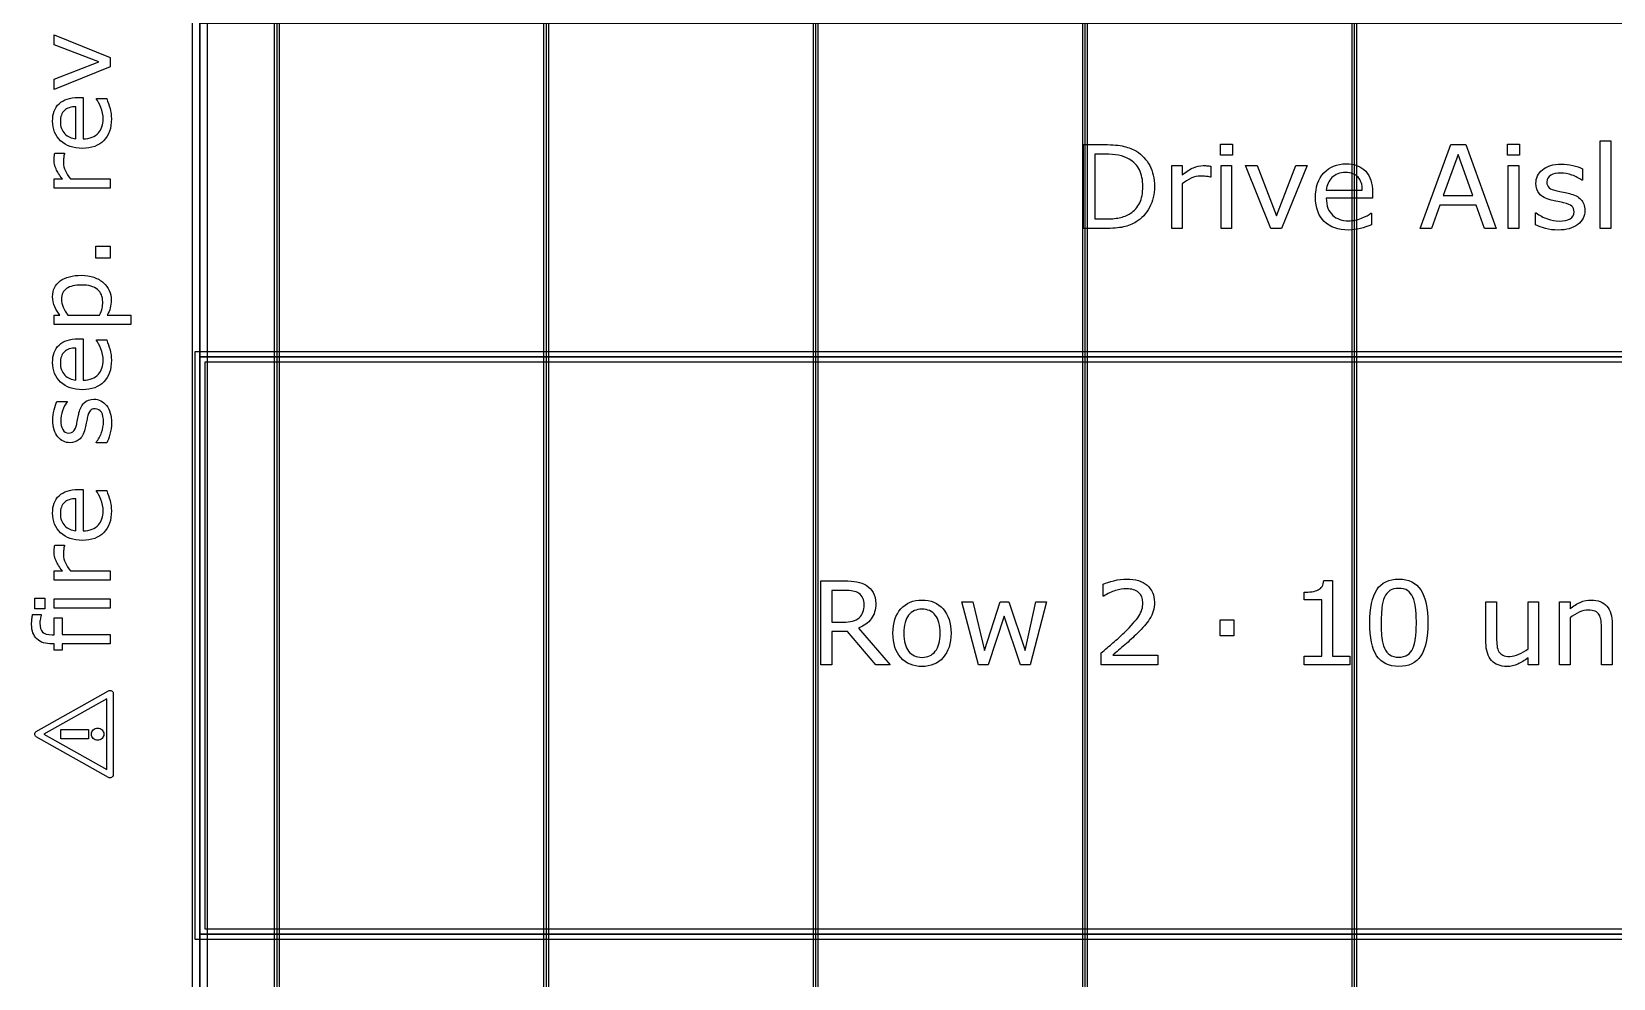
# Model space of a CAD drawing. Extents: x -13 to 750, y 12 to 2314.
# Drawn here: x 30.9 to 154.2, y 1572.4 to 1646.2 of the extents above; entities that cross this region are included whole.
import ezdxf

# ---------------------------------------------------------------- set-up
doc = ezdxf.new("R2010")
doc.units = 0
doc.layers.get('0').update_dxf_attribs({"linetype": 'CONTINUOUS'})

msp = doc.modelspace()

# ---------------------------------------------------------------- linework, layer by layer
at = {"color": 7}
for points in [[(43.400391, 1718.48961), (43.400391, 1266.2904), (268.59961, 1266.2904), (268.59961, 1718.48961)], [(44.599609, 1717.29039), (267.40039, 1717.29039), (267.40039, 1267.4896), (44.599609, 1267.4896)], [(43.400391, 1691.89), (43.400391, 1433.89), (44.599609, 1433.89), (44.599609, 1691.89)], [(49.800781, 1691.89), (49.800781, 1433.89), (50.199219, 1433.89), (50.199219, 1691.89)], [(70.800781, 1691.89), (70.800781, 1433.89), (71.199219, 1433.89), (71.199219, 1691.89)], [(91.800781, 1691.89), (91.800781, 1433.89), (92.199219, 1433.89), (92.199219, 1691.89)], [(112.80078, 1691.89), (112.80078, 1433.89), (113.19922, 1433.89), (113.19922, 1691.89)], [(133.80078, 1691.89), (133.80078, 1433.89), (134.19922, 1433.89), (134.19922, 1691.89)], [(44, 1646.89), (268, 1646.89), (268, 1620.89), (44, 1620.89)], [(32.63672, 1645.987656), (37, 1644.222031), (37, 1643.48375), (32.63672, 1641.729844), (32.63672, 1642.526719), (36.10937, 1643.878281), (32.63672, 1645.218125)], [(153.9939, 1630.89), (153.16772, 1630.89), (153.16772, 1637.72789), (153.9939, 1637.72789)], [(124.49341, 1636.62049), (123.56177, 1636.62049), (123.56177, 1637.47742), (124.49341, 1637.47742)], [(145.073, 1630.89), (144.14575, 1630.89), (143.50415, 1632.71373), (140.67407, 1632.71373), (140.03247, 1630.89), (139.14917, 1630.89), (141.53101, 1637.43346), (142.69116, 1637.43346)], [(143.23608, 1633.4608), (142.08911, 1636.6732), (140.93774, 1633.4608)], [(146.88794, 1636.62047), (145.9563, 1636.62047), (145.9563, 1637.4774), (146.88794, 1637.4774)], [(124.44067, 1630.89), (123.6145, 1630.89), (123.6145, 1635.79869), (124.44067, 1635.79869)], [(130.32056, 1635.79869), (128.33423, 1630.89), (127.50366, 1630.89), (125.53052, 1635.79869), (126.427, 1635.79869), (127.94751, 1631.89195), (129.45483, 1635.79869)], [(146.83521, 1630.89), (146.00903, 1630.89), (146.00903, 1635.79869), (146.83521, 1635.79869)], [(117.51489, 1634.16836)], [(118.42456, 1634.15514)], [(151.97681, 1632.30504)], [(37, 1629.511094), (37, 1628.5775), (35.88672, 1628.5775), (35.88672, 1629.511094)], [(34.76564, 1627.245469)], [(34.78514, 1626.487656)], [(43.599609, 1621.29039), (43.599609, 1575.48961), (268.40039, 1575.48961), (268.40039, 1621.29039)], [(44, 1620.89), (268, 1620.89), (268, 1575.89), (44, 1575.89)], [(44.400391, 1620.48961), (267.59961, 1620.48961), (267.59961, 1576.29039), (44.400391, 1576.29039)], [(35.74217, 1617.589219)], [(31.90625, 1602.073594), (31.90625, 1601.245469), (31.14453, 1601.245469), (31.14453, 1602.073594)], [(37, 1602.026719), (37, 1601.292344), (32.63672, 1601.292344), (32.63672, 1602.026719)], [(95.786133, 1601.5921)], [(110.01563, 1601.79869), (108.73682, 1596.89), (107.97217, 1596.89), (106.71094, 1600.67369), (105.4585, 1596.89), (104.69824, 1596.89), (103.40625, 1601.79869), (104.26758, 1601.79869), (105.16846, 1597.99742), (106.39453, 1601.79869), (107.07568, 1601.79869), (108.33252, 1597.99742), (109.18506, 1601.79869)], [(124.60547, 1599.13561), (123.55518, 1599.13561), (123.55518, 1600.37926), (124.60547, 1600.37926)], [(139.73145, 1600.16393)], [(101.70996, 1599.34215)], [(102.5625, 1599.34215)], [(138.57567, 1598.16881)], [(37.24219, 1594.659531)], [(36.74219, 1588.714219), (36.74219, 1594.245469), (31.84375, 1591.479844)], [(35.32031, 1591.843125), (35.32031, 1591.116562), (33.15234, 1591.116562), (33.15234, 1591.843125)], [(36.03125, 1591.9525)], [(44, 1575.89), (268, 1575.89), (268, 1549.89), (44, 1549.89)]]:
    msp.add_lwpolyline(points, close=True, dxfattribs=at)
for points in [[(44, 1691.89), (44, 1433.89)], [(50, 1691.89), (50, 1433.89)], [(71, 1691.89), (71, 1433.89)], [(92, 1691.89), (92, 1433.89)], [(113, 1691.89), (113, 1433.89)], [(134, 1691.89), (134, 1433.89)], [(34.33203, 1637.886094), (34.33203, 1640.386094)], [(34.49609, 1641.100937), (34.89453, 1641.100937)], [(34.89453, 1641.100937), (34.89453, 1637.886094)], [(35.93354, 1640.975937), (35.93354, 1641.015), (36.73432, 1641.015)], [(32.68352, 1636.757189), (33.4375, 1636.757187)], [(33.4375, 1636.757187), (33.4375, 1636.718127)], [(114.54858, 1630.89), (112.89624, 1630.89), (112.89624, 1637.43346), (114.53101, 1637.43346)], [(114.58374, 1636.68642), (113.76636, 1636.68642), (113.76636, 1631.6371), (114.58374, 1631.6371)], [(120.5911, 1634.37488), (120.5911, 1630.89), (119.76493, 1630.89), (119.76493, 1635.79869), (120.5911, 1635.79869), (120.5911, 1635.07359)], [(122.82792, 1635.74599), (122.82788, 1634.89783)], [(151.7834, 1635.54822), (151.7834, 1634.66492), (151.7395, 1634.66492)], [(33.90236, 1634.768908), (37, 1634.768908), (37, 1634.034533), (32.63672, 1634.034533), (32.63672, 1634.768908), (33.28125, 1634.768908)], [(122.82788, 1634.89783), (122.78398, 1634.89783)], [(131.8147, 1633.89146), (134.6272, 1633.89146)], [(135.4314, 1633.25865), (131.8147, 1633.25865)], [(135.43135, 1633.70689), (135.4314, 1633.25865)], [(135.29077, 1632.08971), (135.33467, 1632.08971), (135.33467, 1631.18883)], [(148.14038, 1631.18443), (148.14038, 1632.11168), (148.18428, 1632.11168)], [(36.78127, 1624.14), (38.60939, 1624.14), (38.60939, 1623.405625), (32.63674, 1623.405625), (32.63674, 1624.14), (33.09377, 1624.14)], [(33.7109, 1624.14), (36.18355, 1624.14)], [(34.49604, 1622.292342), (34.89453, 1622.292344)], [(34.89453, 1622.292344), (34.89453, 1619.0775)], [(35.93354, 1622.167344), (35.93354, 1622.206404), (36.73432, 1622.206404)], [(34.33203, 1619.0775), (34.33203, 1621.5775)], [(32.85944, 1617.417341), (33.6446, 1617.417341), (33.6446, 1617.378281)], [(36.73828, 1614.179062), (35.91406, 1614.179062), (35.91406, 1614.218122)], [(34.49604, 1610.546248), (34.89453, 1610.54625)], [(34.89453, 1610.54625), (34.89453, 1607.331406)], [(34.33203, 1607.331406), (34.33203, 1609.831406)], [(35.93354, 1610.42125), (35.93354, 1610.46031), (36.73432, 1610.46031)], [(32.68352, 1606.202503), (33.4375, 1606.2025)], [(33.4375, 1606.2025), (33.4375, 1606.16344)], [(33.90236, 1604.214222), (37, 1604.214222), (37, 1603.479847), (32.63672, 1603.479847), (32.63672, 1604.214222), (33.28125, 1604.214222)], [(97.820801, 1596.89), (96.691406, 1596.89), (94.50293, 1599.49156), (93.276855, 1599.49156), (93.276855, 1596.89), (92.406738, 1596.89), (92.406738, 1603.43346), (94.239258, 1603.43346)], [(114.47168, 1602.23814), (114.42768, 1602.23814), (114.42768, 1603.161)], [(131.62793, 1603.45539), (132.30908, 1603.45539), (132.30908, 1597.55793), (133.64502, 1597.55793), (133.64502, 1596.89)], [(94.300781, 1602.68635), (93.276855, 1602.68635), (93.276855, 1600.21662), (94.155762, 1600.21662)], [(133.64502, 1596.89), (130.10303, 1596.89), (130.10303, 1597.55797), (131.46533, 1597.55797), (131.46533, 1601.94371), (130.10303, 1601.94371), (130.10303, 1602.54137)], [(30.96091, 1600.819688), (31.63281, 1600.819688)], [(31.63281, 1600.819688), (31.63281, 1600.780628)], [(144.2666, 1598.61266), (144.2666, 1601.79869), (145.09277, 1601.79869), (145.09277, 1599.00377)], [(147.54496, 1598.13364), (147.54496, 1601.79868), (148.37113, 1601.79868), (148.37109, 1596.89)], [(150.82329, 1600.55506), (150.82329, 1596.89), (149.99712, 1596.89), (149.99712, 1601.79869), (150.82329, 1601.79869), (150.82329, 1601.25377)], [(32.48825, 1599.222034), (32.63669, 1599.222034), (32.63669, 1600.546253), (33.25388, 1600.546253), (33.25388, 1599.245469), (37, 1599.245469), (37, 1598.511094), (33.25391, 1598.511094), (33.25391, 1598.015), (32.63672, 1598.015), (32.63672, 1598.511094), (32.49219, 1598.511094)], [(95.359863, 1599.75084), (97.820801, 1596.89)], [(154.10156, 1596.89), (153.27539, 1596.89), (153.27539, 1599.68492)], [(154.10161, 1600.07604), (154.10156, 1596.89)], [(118.69482, 1596.89), (114.26514, 1596.89), (114.26514, 1597.80846)], [(115.17473, 1597.64146), (118.69475, 1597.64146), (118.69482, 1596.89)], [(148.37109, 1596.89), (147.54492, 1596.89), (147.54492, 1597.43492)], [(31.2383, 1591.682968), (36.87111, 1594.862655)], [(37.24219, 1594.659531), (37.24219, 1588.307969)], [(36.87111, 1588.104844), (31.2383, 1591.276719)]]:
    msp.add_lwpolyline(points, dxfattribs=at)
for points in [[(32.51562, 1639.261094), (32.51562, 1639.849635), (32.687497, 1640.30276), (33.03125, 1640.620469)], [(33.03125, 1640.620469), (33.374997, 1640.940781), (33.863277, 1641.100937), (34.49609, 1641.100937)], [(34.33203, 1640.386094), (33.946617, 1640.383494), (33.64844, 1640.285838), (33.4375, 1640.093125)], [(36.28511, 1640.331406), (36.165317, 1640.633489), (36.048127, 1640.848333), (35.93354, 1640.975937)], [(36.46089, 1639.436875), (36.46089, 1639.73375), (36.402297, 1640.031927), (36.28511, 1640.331406)], [(36.73432, 1641.015), (36.838487, 1640.767604), (36.925727, 1640.515), (36.99604, 1640.257187)], [(36.99604, 1640.257187), (37.066353, 1639.999375), (37.10151, 1639.728542), (37.10151, 1639.444687)], [(33.14453, 1637.722031), (32.725257, 1638.112656), (32.51562, 1638.625677), (32.51562, 1639.261094)], [(33.4375, 1640.093125), (33.22656, 1639.903021), (33.12109, 1639.612656), (33.12109, 1639.222031)], [(33.12109, 1639.222031), (33.12109, 1638.828802), (33.236977, 1638.515), (33.46875, 1638.280625)], [(36.36719, 1638.819687), (36.429657, 1639.007187), (36.46089, 1639.212916), (36.46089, 1639.436875)], [(37.10151, 1639.444687), (37.10151, 1638.720729), (36.906197, 1638.155625), (36.51557, 1637.749375)], [(34.84375, 1637.14), (34.13021, 1637.14), (33.563803, 1637.33401), (33.14453, 1637.722031)], [(33.46875, 1638.280625), (33.700523, 1638.048854), (33.988283, 1637.917344), (34.33203, 1637.886094)], [(36.51557, 1637.749375), (36.122377, 1637.343125), (35.565103, 1637.14), (34.84375, 1637.14)], [(34.89453, 1637.886094), (35.162757, 1637.886094), (35.397133, 1637.926458), (35.59766, 1638.007187)], [(35.59766, 1638.007187), (35.795573, 1638.087916), (35.958333, 1638.198594), (36.08594, 1638.339219)], [(36.08594, 1638.339219), (36.21094, 1638.474636), (36.30469, 1638.634792), (36.36719, 1638.819687)], [(32.63672, 1636.222033), (32.63672, 1636.349637), (32.64062, 1636.442085), (32.64842, 1636.499377)], [(32.64842, 1636.499377), (32.653753, 1636.55667), (32.665453, 1636.642608), (32.68352, 1636.757189)], [(33.4375, 1636.718127), (33.411433, 1636.608752), (33.3932, 1636.501981), (33.3828, 1636.397814)], [(114.53101, 1637.43346), (115.169677, 1637.43346), (115.67651, 1637.386583), (116.05151, 1637.29283)], [(115.62524, 1636.59852), (115.335207, 1636.65712), (114.98804, 1636.68642), (114.58374, 1636.68642)], [(116.44702, 1636.29529), (116.189207, 1636.441777), (115.91528, 1636.542853), (115.62524, 1636.59852)], [(116.05151, 1637.29283), (116.429443, 1637.20201), (116.74878, 1637.076033), (117.00952, 1636.9149)], [(117.00952, 1636.9149), (117.454833, 1636.63658), (117.802003, 1636.265977), (118.05103, 1635.80309)], [(32.78516, 1635.538439), (32.6862, 1635.762398), (32.63672, 1635.990262), (32.63672, 1636.222033)], [(33.28125, 1634.768908), (33.046877, 1635.060575), (32.881513, 1635.317085), (32.78516, 1635.538439)], [(33.3828, 1636.397814), (33.3698, 1636.296252), (33.3633, 1636.175158), (33.3633, 1636.034533)], [(33.3633, 1636.034533), (33.3633, 1635.80797), (33.41408, 1635.58922), (33.51564, 1635.378283)], [(33.51564, 1635.378283), (33.6146, 1635.167346), (33.743507, 1634.964221), (33.90236, 1634.768908)], [(117.24683, 1635.46473), (117.068117, 1635.81629), (116.801513, 1636.093143), (116.44702, 1636.29529)], [(117.51489, 1634.16834), (117.51489, 1634.681033), (117.425537, 1635.113163), (117.24683, 1635.46473)], [(118.05103, 1635.80309), (118.30005, 1635.340197), (118.42456, 1634.79088), (118.42456, 1634.15514)], [(120.5911, 1635.07359), (120.919227, 1635.337263), (121.207803, 1635.5233), (121.45683, 1635.6317)], [(121.45683, 1635.6317), (121.708783, 1635.743027), (121.96513, 1635.79869), (122.22587, 1635.79869)], [(122.22587, 1635.79869), (122.369423, 1635.79869), (122.473427, 1635.79429), (122.53788, 1635.78549)], [(122.53788, 1635.78549), (122.602347, 1635.77949), (122.699027, 1635.766323), (122.82792, 1635.74599)], [(130.97529, 1633.31578), (130.97529, 1634.118513), (131.193553, 1634.75572), (131.63008, 1635.2274)], [(131.63008, 1635.2274), (132.069533, 1635.69908), (132.64668, 1635.93492), (133.36152, 1635.93492)], [(133.31763, 1635.25377), (132.875243, 1635.25377), (132.522213, 1635.1234), (132.25854, 1634.86266)], [(134.29761, 1634.89781), (134.083743, 1635.135117), (133.757083, 1635.25377), (133.31763, 1635.25377)], [(133.36152, 1635.93492), (134.023633, 1635.93492), (134.5334, 1635.74156), (134.89082, 1635.35484)], [(134.89082, 1635.35484), (135.251173, 1634.968127), (135.43135, 1634.41881), (135.43135, 1633.70689)], [(148.28535, 1634.99012), (148.37031, 1635.168827), (148.49775, 1635.328493), (148.66767, 1635.46912)], [(148.66767, 1635.46912), (148.831737, 1635.606813), (149.039747, 1635.715213), (149.2917, 1635.79432)], [(149.2917, 1635.79432), (149.54658, 1635.876347), (149.83076, 1635.91736), (150.14424, 1635.91736)], [(150.08276, 1635.21863), (149.781007, 1635.21863), (149.526127, 1635.160037), (149.31812, 1635.04285)], [(150.97046, 1635.05604), (150.6687, 1635.164433), (150.3728, 1635.21863), (150.08276, 1635.21863)], [(150.14424, 1635.91736), (150.437207, 1635.91736), (150.733103, 1635.88074), (151.03193, 1635.8075)], [(151.03193, 1635.8075), (151.33369, 1635.737187), (151.58418, 1635.65076), (151.7834, 1635.54822)], [(117.2688, 1632.89395), (117.43286, 1633.23379), (117.51489, 1633.658593), (117.51489, 1634.16836)], [(118.42456, 1634.15514), (118.42456, 1633.560413), (118.29419, 1633.02135), (118.03345, 1632.53795)], [(121.27665, 1634.80994), (121.039343, 1634.698613), (120.810827, 1634.553593), (120.5911, 1634.37488)], [(122.01493, 1634.98133), (121.76005, 1634.98133), (121.513957, 1634.9242), (121.27665, 1634.80994)], [(122.42362, 1634.95933), (122.309367, 1634.973997), (122.173137, 1634.98133), (122.01493, 1634.98133)], [(122.78398, 1634.89783), (122.660933, 1634.927097), (122.540813, 1634.947597), (122.42362, 1634.95933)], [(132.25854, 1634.86266), (131.9978, 1634.601913), (131.849853, 1634.27818), (131.8147, 1633.89146)], [(134.6272, 1633.89146), (134.624533, 1634.32506), (134.51467, 1634.66051), (134.29761, 1634.89781)], [(148.1623, 1634.41883), (148.1623, 1634.620977), (148.203317, 1634.811407), (148.28535, 1634.99012)], [(148.43037, 1633.60145), (148.251657, 1633.824103), (148.1623, 1634.096563), (148.1623, 1634.41883)], [(149.31812, 1635.04285), (149.110107, 1634.928597), (149.0061, 1634.75721), (149.0061, 1634.52869)], [(149.0061, 1634.52869), (149.0061, 1634.326543), (149.06909, 1634.1742), (149.19507, 1634.07166)], [(149.19507, 1634.07166), (149.318117, 1633.96912), (149.517333, 1633.885623), (149.79272, 1633.82117)], [(151.7395, 1634.66492), (151.528567, 1634.820193), (151.27222, 1634.950567), (150.97046, 1635.05604)], [(116.53931, 1632.07217), (116.864503, 1632.280177), (117.107667, 1632.554103), (117.2688, 1632.89395)], [(131.66084, 1631.43492), (131.203807, 1631.877307), (130.97529, 1632.50426), (130.97529, 1633.31578)], [(131.8147, 1633.25865), (131.8147, 1632.956897), (131.86011, 1632.693227), (131.95093, 1632.46764)], [(149.34883, 1633.10047), (148.918163, 1633.21473), (148.61201, 1633.381723), (148.43037, 1633.60145)], [(149.86299, 1632.98621), (149.67549, 1633.021343), (149.504103, 1633.05943), (149.34883, 1633.10047)], [(149.79272, 1633.82117), (149.945067, 1633.786037), (150.11499, 1633.75088), (150.30249, 1633.7157)], [(150.32441, 1632.89391), (150.207223, 1632.920243), (150.053417, 1632.95101), (149.86299, 1632.98621)], [(150.30249, 1633.7157), (150.492917, 1633.680567), (150.65112, 1633.648333), (150.7771, 1633.619)], [(150.96601, 1632.63902), (150.854683, 1632.738633), (150.640817, 1632.823597), (150.32441, 1632.89391)], [(150.7771, 1633.619), (151.160887, 1633.531113), (151.456783, 1633.380237), (151.66479, 1633.16637)], [(151.66479, 1633.16637), (151.872803, 1632.94957), (151.97681, 1632.66246), (151.97681, 1632.30504)], [(114.58374, 1631.6371), (115.002687, 1631.6371), (115.367433, 1631.667867), (115.67798, 1631.7294)], [(115.67798, 1631.7294), (115.991453, 1631.790933), (116.278563, 1631.90519), (116.53931, 1632.07217)], [(118.03345, 1632.53795), (117.775637, 1632.05455), (117.431397, 1631.67955), (117.00073, 1631.41295)], [(131.95093, 1632.46764), (132.04175, 1632.24498), (132.16626, 1632.061873), (132.32446, 1631.91832)], [(132.32446, 1631.91832), (132.476807, 1631.777693), (132.656983, 1631.672223), (132.86499, 1631.60191)], [(132.86499, 1631.60191), (133.07593, 1631.531603), (133.307377, 1631.49645), (133.55933, 1631.49645)], [(133.55933, 1631.49645), (133.89331, 1631.49645), (134.228757, 1631.562367), (134.56567, 1631.6942)], [(134.56567, 1631.6942), (134.905517, 1631.828967), (135.147217, 1631.960803), (135.29077, 1632.08971)], [(148.18428, 1632.11168), (148.44502, 1631.915393), (148.735057, 1631.758653), (149.05439, 1631.64146)], [(149.05439, 1631.64146), (149.37373, 1631.527207), (149.679883, 1631.47008), (149.97285, 1631.47008)], [(149.97285, 1631.47008), (150.33613, 1631.47008), (150.62031, 1631.528673), (150.82539, 1631.64586)], [(150.82539, 1631.64586), (151.03047, 1631.763047), (151.13301, 1631.947617), (151.13301, 1632.19957)], [(151.13301, 1632.19957), (151.13301, 1632.39293), (151.077343, 1632.539413), (150.96601, 1632.63902)], [(151.97681, 1632.30504), (151.97681, 1631.8568), (151.790773, 1631.489123), (151.4187, 1631.20201)], [(115.99878, 1631.01305), (115.632567, 1630.931017), (115.149167, 1630.89), (114.54858, 1630.89)], [(117.00073, 1631.41295), (116.701903, 1631.228377), (116.36792, 1631.095077), (115.99878, 1631.01305)], [(133.56807, 1630.77574), (132.753617, 1630.77574), (132.117873, 1630.995467), (131.66084, 1631.43492)], [(134.48213, 1630.89439), (134.19209, 1630.81529), (133.887403, 1630.77574), (133.56807, 1630.77574)], [(135.33467, 1631.18883), (135.05635, 1631.071643), (134.77217, 1630.973497), (134.48213, 1630.89439)], [(148.90063, 1630.89879), (148.598877, 1630.986683), (148.34546, 1631.081897), (148.14038, 1631.18443)], [(149.90259, 1630.77135), (149.53931, 1630.77135), (149.205323, 1630.81383), (148.90063, 1630.89879)], [(151.4187, 1631.20201), (151.04956, 1630.914903), (150.54419, 1630.77135), (149.90259, 1630.77135)], [(32.51564, 1625.5775), (32.51564, 1626.103541), (32.71486, 1626.512395), (33.1133, 1626.804062)], [(33.1133, 1626.804062), (33.509133, 1627.098333), (34.059913, 1627.245469), (34.76564, 1627.245469)], [(34.76562, 1627.245469), (35.119787, 1627.245469), (35.444007, 1627.194688), (35.73828, 1627.093125)], [(35.73828, 1627.093125), (36.029947, 1626.991562), (36.277343, 1626.848333), (36.48047, 1626.663437)], [(36.48047, 1626.663437), (36.673177, 1626.491562), (36.822917, 1626.288437), (36.92969, 1626.054062)], [(32.68361, 1624.79625), (32.57163, 1625.041041), (32.51564, 1625.301458), (32.51564, 1625.5775)], [(33.60543, 1626.218125), (33.34501, 1626.038438), (33.2148, 1625.762396), (33.2148, 1625.39)], [(33.2148, 1625.39), (33.2148, 1625.179063), (33.260373, 1624.966823), (33.35152, 1624.753281)], [(34.78512, 1626.487656), (34.259073, 1626.487656), (33.865843, 1626.397812), (33.60543, 1626.218125)], [(36.0117, 1626.143906), (35.73566, 1626.373073), (35.326807, 1626.487656), (34.78514, 1626.487656)], [(36.42576, 1625.186875), (36.42576, 1625.595729), (36.28774, 1625.914739), (36.0117, 1626.143906)], [(36.92969, 1626.054062), (37.033857, 1625.822291), (37.08594, 1625.576198), (37.08594, 1625.315781)], [(37.08594, 1625.315781), (37.08594, 1625.089218), (37.061207, 1624.883489), (37.01174, 1624.698594)], [(33.09377, 1624.14), (32.92971, 1624.335313), (32.79299, 1624.554063), (32.68361, 1624.79625)], [(33.35152, 1624.753281), (33.442667, 1624.53974), (33.56246, 1624.335313), (33.7109, 1624.14)], [(36.18355, 1624.14), (36.277303, 1624.348333), (36.341107, 1624.526719), (36.37496, 1624.675156)], [(36.37496, 1624.675156), (36.408827, 1624.826198), (36.42576, 1624.996771), (36.42576, 1625.186875)], [(37.01174, 1624.698594), (36.962273, 1624.516302), (36.88545, 1624.330104), (36.78127, 1624.14)], [(32.51557, 1620.452498), (32.51557, 1621.041039), (32.687447, 1621.494164), (33.0312, 1621.811873)], [(33.0312, 1621.811873), (33.374947, 1622.132186), (33.863227, 1622.292342), (34.49604, 1622.292342)], [(36.28511, 1621.522812), (36.165317, 1621.824895), (36.048127, 1622.039739), (35.93354, 1622.167344)], [(36.73432, 1622.206404), (36.838487, 1621.959008), (36.925727, 1621.706404), (36.99604, 1621.448592)], [(33.14448, 1618.913435), (32.725207, 1619.30406), (32.51557, 1619.817081), (32.51557, 1620.452498)], [(33.4375, 1621.284531), (33.22656, 1621.094427), (33.12109, 1620.804062), (33.12109, 1620.413437)], [(33.12109, 1620.413437), (33.12109, 1620.020208), (33.236977, 1619.706406), (33.46875, 1619.472031)], [(34.33203, 1621.5775), (33.946617, 1621.5749), (33.64844, 1621.477244), (33.4375, 1621.284531)], [(36.46089, 1620.628281), (36.46089, 1620.925156), (36.402297, 1621.223333), (36.28511, 1621.522812)], [(36.36719, 1620.011094), (36.429657, 1620.198594), (36.46089, 1620.404323), (36.46089, 1620.628281)], [(37.10151, 1620.636092), (37.10151, 1619.912133), (36.906197, 1619.347029), (36.51557, 1618.940779)], [(36.99604, 1621.448592), (37.066353, 1621.190779), (37.10151, 1620.919946), (37.10151, 1620.636092)], [(33.46875, 1619.472031), (33.700523, 1619.24026), (33.988283, 1619.10875), (34.33203, 1619.0775)], [(34.89453, 1619.0775), (35.162757, 1619.0775), (35.397133, 1619.117865), (35.59766, 1619.198594)], [(35.59766, 1619.198594), (35.795573, 1619.279323), (35.958333, 1619.39), (36.08594, 1619.530625)], [(36.08594, 1619.530625), (36.21094, 1619.666042), (36.30469, 1619.826198), (36.36719, 1620.011094)], [(34.8437, 1618.331404), (34.13016, 1618.331404), (33.563753, 1618.525414), (33.14448, 1618.913435)], [(36.51557, 1618.940779), (36.122343, 1618.534529), (35.565053, 1618.331404), (34.8437, 1618.331404)], [(32.53128, 1615.960309), (32.53128, 1616.220726), (32.563847, 1616.483747), (32.62898, 1616.749372)], [(32.62898, 1616.749372), (32.691447, 1617.017601), (32.768267, 1617.240258), (32.85944, 1617.417341)], [(33.29694, 1616.694687), (33.200587, 1616.426458), (33.15241, 1616.163438), (33.15241, 1615.905625)], [(33.6446, 1617.378281), (33.50658, 1617.190781), (33.390693, 1616.962916), (33.29694, 1616.694687)], [(34.5742, 1616.522812), (34.652327, 1616.863958), (34.78644, 1617.126979), (34.97654, 1617.311875)], [(34.97654, 1617.311875), (35.169247, 1617.496771), (35.424457, 1617.589219), (35.74217, 1617.589219)], [(35.44531, 1616.690778), (35.35677, 1616.59182), (35.28125, 1616.401716), (35.21875, 1616.120466)], [(35.83594, 1616.839216), (35.66406, 1616.839216), (35.53385, 1616.789737), (35.44531, 1616.690778)], [(35.74219, 1617.589219), (36.140623, 1617.589219), (36.467447, 1617.423854), (36.72266, 1617.093125)], [(36.32812, 1616.565778), (36.223953, 1616.74807), (36.059893, 1616.839216), (35.83594, 1616.839216)], [(36.72266, 1617.093125), (36.977867, 1616.765), (37.10547, 1616.315781), (37.10547, 1615.745469)], [(32.64065, 1615.202497), (32.567737, 1615.42906), (32.53128, 1615.681664), (32.53128, 1615.960309)], [(33.15241, 1615.905625), (33.15241, 1615.637396), (33.204493, 1615.410833), (33.30866, 1615.225937)], [(34.17194, 1615.116562), (34.263087, 1615.225937), (34.337307, 1615.403021), (34.3946, 1615.647812)], [(34.3946, 1615.647812), (34.425867, 1615.783229), (34.4571, 1615.93427), (34.4883, 1616.100937)], [(34.4883, 1616.100937), (34.519567, 1616.270208), (34.5482, 1616.410833), (34.5742, 1616.522812)], [(35.13675, 1615.710309), (35.105483, 1615.543642), (35.07163, 1615.391299), (35.03519, 1615.253278)], [(35.21875, 1616.120466), (35.195283, 1616.016299), (35.16795, 1615.87958), (35.13675, 1615.710309)], [(36.48437, 1615.807966), (36.48437, 1616.130883), (36.432287, 1616.383487), (36.32812, 1616.565778)], [(36.33203, 1614.991559), (36.43359, 1615.275414), (36.48437, 1615.547549), (36.48437, 1615.807966)], [(37.10547, 1615.745469), (37.10547, 1615.422552), (37.06771, 1615.125677), (36.99219, 1614.854844)], [(32.92972, 1614.647809), (32.80732, 1614.793642), (32.710963, 1614.978538), (32.64065, 1615.202497)], [(33.3555, 1614.307966), (33.196647, 1614.383487), (33.05472, 1614.496768), (32.92972, 1614.647809)], [(33.30866, 1615.225937), (33.410227, 1615.041042), (33.56257, 1614.948594), (33.76569, 1614.948594)], [(33.86331, 1614.198591), (33.683623, 1614.198591), (33.514353, 1614.235049), (33.3555, 1614.307966)], [(33.76569, 1614.948594), (33.945383, 1614.948594), (34.0808, 1615.004583), (34.17194, 1615.116562)], [(34.58987, 1614.436872), (34.391957, 1614.278018), (34.14977, 1614.198591), (33.86331, 1614.198591)], [(35.03519, 1615.253278), (34.933623, 1614.870465), (34.785183, 1614.59833), (34.58987, 1614.436872)], [(35.91406, 1614.218122), (36.08854, 1614.449893), (36.227863, 1614.707705), (36.33203, 1614.991559)], [(36.99219, 1614.854844), (36.914063, 1614.586615), (36.829427, 1614.361354), (36.73828, 1614.179062)], [(33.0312, 1610.065779), (33.374947, 1610.386092), (33.863227, 1610.546248), (34.49604, 1610.546248)], [(32.51557, 1608.706404), (32.51557, 1609.294946), (32.687447, 1609.748071), (33.0312, 1610.065779)], [(33.4375, 1609.538437), (33.22656, 1609.348333), (33.12109, 1609.057969), (33.12109, 1608.667344)], [(34.33203, 1609.831406), (33.946617, 1609.828806), (33.64844, 1609.73115), (33.4375, 1609.538437)], [(36.28511, 1609.776719), (36.165317, 1610.078802), (36.048127, 1610.293646), (35.93354, 1610.42125)], [(36.46089, 1608.882187), (36.46089, 1609.179062), (36.402297, 1609.47724), (36.28511, 1609.776719)], [(36.73432, 1610.46031), (36.838487, 1610.212915), (36.925727, 1609.960311), (36.99604, 1609.702498)], [(36.99604, 1609.702498), (37.066353, 1609.444685), (37.10151, 1609.173852), (37.10151, 1608.889998)], [(33.14448, 1607.167342), (32.725207, 1607.557967), (32.51557, 1608.070987), (32.51557, 1608.706404)], [(33.12109, 1608.667344), (33.12109, 1608.274115), (33.236977, 1607.960312), (33.46875, 1607.725937)], [(36.08594, 1607.784531), (36.21094, 1607.919948), (36.30469, 1608.080104), (36.36719, 1608.265)], [(36.36719, 1608.265), (36.429657, 1608.4525), (36.46089, 1608.658229), (36.46089, 1608.882187)], [(37.10151, 1608.889998), (37.10151, 1608.166039), (36.906197, 1607.600935), (36.51557, 1607.194685)], [(34.8437, 1606.58531), (34.13016, 1606.58531), (33.563753, 1606.779321), (33.14448, 1607.167342)], [(33.46875, 1607.725937), (33.700523, 1607.494166), (33.988283, 1607.362656), (34.33203, 1607.331406)], [(36.51557, 1607.194685), (36.122343, 1606.788435), (35.565053, 1606.58531), (34.8437, 1606.58531)], [(34.89453, 1607.331406), (35.162757, 1607.331406), (35.397133, 1607.371771), (35.59766, 1607.4525)], [(35.59766, 1607.4525), (35.795573, 1607.533229), (35.958333, 1607.643906), (36.08594, 1607.784531)], [(32.63672, 1605.667347), (32.63672, 1605.794951), (32.64062, 1605.887399), (32.64842, 1605.94469)], [(32.78516, 1604.983753), (32.6862, 1605.207711), (32.63672, 1605.435576), (32.63672, 1605.667347)], [(32.64842, 1605.94469), (32.653753, 1606.001983), (32.665453, 1606.087921), (32.68352, 1606.202503)], [(33.3828, 1605.843128), (33.3698, 1605.741565), (33.3633, 1605.620472), (33.3633, 1605.479847)], [(33.4375, 1606.16344), (33.411433, 1606.054065), (33.3932, 1605.947295), (33.3828, 1605.843128)], [(33.28125, 1604.214222), (33.046877, 1604.505889), (32.881513, 1604.762399), (32.78516, 1604.983753)], [(33.3633, 1605.479847), (33.3633, 1605.253284), (33.41408, 1605.034534), (33.51564, 1604.823597)], [(33.51564, 1604.823597), (33.6146, 1604.612659), (33.743507, 1604.409534), (33.90236, 1604.214222)], [(94.239258, 1603.43346), (94.634766, 1603.43346), (94.964356, 1603.407093), (95.228027, 1603.35436)], [(95.228027, 1603.35436), (95.491699, 1603.30456), (95.729004, 1603.213737), (95.939941, 1603.08189)], [(114.42768, 1603.161), (114.635693, 1603.263533), (114.91255, 1603.357283), (115.25825, 1603.44225)], [(115.25825, 1603.44225), (115.606883, 1603.52721), (115.943797, 1603.56969), (116.26899, 1603.56969)], [(116.26899, 1603.56969), (116.93989, 1603.56969), (117.46577, 1603.40709), (117.84663, 1603.08189)], [(131.4917, 1602.99836), (131.5708, 1603.11262), (131.61621, 1603.264963), (131.62793, 1603.45539)], [(135.75439, 1602.73033), (136.120603, 1603.28697), (136.691893, 1603.56529), (137.46826, 1603.56529)], [(137.46826, 1603.56529), (138.25342, 1603.56529), (138.826173, 1603.282577), (139.18652, 1602.71715)], [(94.911621, 1602.63365), (94.73877, 1602.668783), (94.535156, 1602.68635), (94.300781, 1602.68635)], [(95.359863, 1602.45787), (95.233886, 1602.54283), (95.084472, 1602.601423), (94.911621, 1602.63365)], [(95.685059, 1602.08873), (95.620606, 1602.235217), (95.512207, 1602.358263), (95.359863, 1602.45787)], [(95.786133, 1601.59215), (95.786133, 1601.77965), (95.752442, 1601.945177), (95.685059, 1602.08873)], [(95.939941, 1603.08189), (96.177246, 1602.932477), (96.361816, 1602.743513), (96.493652, 1602.515)], [(96.493652, 1602.515), (96.628418, 1602.289413), (96.695801, 1602.002303), (96.695801, 1601.65367)], [(98.642578, 1601.23619), (99.052734, 1601.70201), (99.604981, 1601.93492), (100.29932, 1601.93492)], [(100.29932, 1601.93492), (100.987793, 1601.93492), (101.53711, 1601.70201), (101.94727, 1601.23619)], [(115.38135, 1602.66881), (115.070803, 1602.575057), (114.76758, 1602.4315), (114.47168, 1602.23814)], [(116.24707, 1602.80943), (115.98047, 1602.80943), (115.691897, 1602.762557), (115.38135, 1602.66881)], [(117.18311, 1602.51939), (116.96045, 1602.71275), (116.648437, 1602.80943), (116.24707, 1602.80943)], [(117.52148, 1601.72398), (117.52148, 1602.063827), (117.40869, 1602.328963), (117.18311, 1602.51939)], [(117.84663, 1603.08189), (118.22749, 1602.75963), (118.41792, 1602.321643), (118.41792, 1601.76793)], [(130.10303, 1602.54137), (130.287597, 1602.54137), (130.48535, 1602.556003), (130.69629, 1602.58527)], [(130.69629, 1602.58527), (130.90723, 1602.61747), (131.066897, 1602.66288), (131.17529, 1602.7215)], [(131.17529, 1602.7215), (131.310057, 1602.794747), (131.415527, 1602.887033), (131.4917, 1602.99836)], [(135.20508, 1600.15514), (135.20508, 1601.318227), (135.388183, 1602.176623), (135.75439, 1602.73033)], [(136.35645, 1602.15025), (136.256837, 1601.933457), (136.187987, 1601.650743), (136.1499, 1601.30211)], [(136.78271, 1602.66881), (136.604003, 1602.55455), (136.461917, 1602.381697), (136.35645, 1602.15025)], [(137.46826, 1602.8402), (137.192873, 1602.8402), (136.964357, 1602.78307), (136.78271, 1602.66881)], [(138.14941, 1602.66881), (137.97363, 1602.78307), (137.74658, 1602.8402), (137.46826, 1602.8402)], [(138.57129, 1602.15904), (138.46875, 1602.384627), (138.328123, 1602.55455), (138.14941, 1602.66881)], [(138.78223, 1601.32408), (138.747097, 1601.652207), (138.676783, 1601.930527), (138.57129, 1602.15904)], [(139.18652, 1602.71715), (139.549807, 1602.15465), (139.73145, 1601.303577), (139.73145, 1600.16393)], [(151.6231, 1601.75475), (151.898487, 1601.874863), (152.1812, 1601.93492), (152.47124, 1601.93492)], [(152.47124, 1601.93492), (153.001513, 1601.93492), (153.40581, 1601.775253), (153.68413, 1601.45592)], [(30.90621, 1600.456406), (30.92181, 1600.589219), (30.940043, 1600.710313), (30.96091, 1600.819688)], [(31.63281, 1600.780628), (31.60941, 1600.699899), (31.585977, 1600.59443), (31.56251, 1600.464222)], [(95.399414, 1600.55938), (95.53125, 1600.682427), (95.62793, 1600.823053), (95.689453, 1600.98126)], [(95.689453, 1600.98126), (95.753906, 1601.142393), (95.786133, 1601.346007), (95.786133, 1601.5921)], [(96.695801, 1601.65367), (96.695801, 1601.18199), (96.577149, 1600.786483), (96.339844, 1600.46715)], [(98.031738, 1599.34215), (98.031738, 1600.141957), (98.235351, 1600.773303), (98.642578, 1601.23619)], [(99.253418, 1600.75719), (99.007324, 1600.44957), (98.884277, 1599.97789), (98.884277, 1599.34215)], [(100.29932, 1601.22301), (99.851075, 1601.22301), (99.502441, 1601.067737), (99.253418, 1600.75719)], [(101.33643, 1600.75719), (101.087403, 1601.067737), (100.7417, 1601.22301), (100.29932, 1601.22301)], [(101.70996, 1599.34215), (101.70996, 1599.97789), (101.58545, 1600.44957), (101.33643, 1600.75719)], [(101.94727, 1601.23619), (102.357423, 1600.773303), (102.5625, 1600.141957), (102.5625, 1599.34215)], [(116.05371, 1599.38609), (116.61621, 1599.931017), (117.001463, 1600.363147), (117.20947, 1600.68248)], [(117.20947, 1600.68248), (117.417477, 1601.004747), (117.52148, 1601.351913), (117.52148, 1601.72398)], [(118.32122, 1601.0692), (118.259687, 1600.855333), (118.1674, 1600.65172), (118.04436, 1600.45836)], [(118.41792, 1601.76793), (118.41792, 1601.518903), (118.385687, 1601.285993), (118.32122, 1601.0692)], [(136.1499, 1601.30211), (136.114767, 1600.953477), (136.0972, 1600.571153), (136.0972, 1600.15514)], [(138.83933, 1600.16393), (138.83933, 1600.609237), (138.820297, 1600.995953), (138.78223, 1601.32408)], [(150.82329, 1601.25377), (151.081103, 1601.467637), (151.347707, 1601.63463), (151.6231, 1601.75475)], [(151.53081, 1600.98133), (151.284717, 1600.870003), (151.048877, 1600.727913), (150.82329, 1600.55506)], [(152.23833, 1601.14832), (152.012743, 1601.14832), (151.776903, 1601.092657), (151.53081, 1600.98133)], [(152.77446, 1601.05602), (152.636767, 1601.117553), (152.458057, 1601.14832), (152.23833, 1601.14832)], [(153.09087, 1600.78355), (153.01763, 1600.906603), (152.91216, 1600.997427), (152.77446, 1601.05602)], [(153.23589, 1600.31773), (153.209557, 1600.51695), (153.161217, 1600.672223), (153.09087, 1600.78355)], [(153.68413, 1601.45592), (153.96245, 1601.13658), (154.10161, 1600.67662), (154.10161, 1600.07604)], [(30.88281, 1600.015), (30.88281, 1600.179063), (30.89061, 1600.326198), (30.90621, 1600.456406)], [(31.30078, 1598.897813), (31.022133, 1599.155625), (30.88281, 1599.528021), (30.88281, 1600.015)], [(31.56251, 1600.464222), (31.536443, 1600.334013), (31.52341, 1600.21943), (31.52341, 1600.120472)], [(31.52341, 1600.120472), (31.52341, 1599.805368), (31.59372, 1599.576201), (31.73434, 1599.432972)], [(31.73434, 1599.432972), (31.872367, 1599.292347), (32.12367, 1599.222034), (32.48825, 1599.222034)], [(94.155762, 1600.21662), (94.431153, 1600.21662), (94.671387, 1600.240053), (94.876465, 1600.28692)], [(94.876465, 1600.28692), (95.081543, 1600.33672), (95.255859, 1600.42754), (95.399414, 1600.55938)], [(96.339844, 1600.46715), (96.102539, 1600.150743), (95.775879, 1599.911973), (95.359863, 1599.75084)], [(117.64007, 1599.92223), (117.487723, 1599.746443), (117.301687, 1599.551617), (117.08196, 1599.33775)], [(118.04436, 1600.45836), (117.930107, 1600.27672), (117.795343, 1600.09801), (117.64007, 1599.92223)], [(135.74561, 1597.58873), (135.385257, 1598.14537), (135.20508, 1599.00084), (135.20508, 1600.15514)], [(136.0972, 1600.15514), (136.0972, 1599.698107), (136.1133, 1599.31578), (136.1455, 1599.00816)], [(138.78223, 1599.00377), (138.820297, 1599.326037), (138.83933, 1599.712757), (138.83933, 1600.16393)], [(139.73145, 1600.16393), (139.73145, 1598.989123), (139.546877, 1598.12633), (139.17773, 1597.57555)], [(153.27539, 1599.68492), (153.27539, 1599.910507), (153.262223, 1600.121443), (153.23589, 1600.31773)], [(32.49219, 1598.511094), (31.973957, 1598.511094), (31.57682, 1598.64), (31.30078, 1598.897813)], [(98.642578, 1597.44811), (98.235351, 1597.910997), (98.031738, 1598.542343), (98.031738, 1599.34215)], [(98.884277, 1599.34215), (98.884277, 1598.726917), (99.008789, 1598.25963), (99.257812, 1597.94029)], [(101.33203, 1597.9359), (101.583983, 1598.252307), (101.70996, 1598.721057), (101.70996, 1599.34215)], [(102.5625, 1599.34215), (102.5625, 1598.542343), (102.357423, 1597.910997), (101.94727, 1597.44811)], [(114.26514, 1597.80846), (114.572753, 1598.072127), (114.88037, 1598.335797), (115.18799, 1598.59947)], [(116.11077, 1598.44127), (115.776783, 1598.154163), (115.46477, 1597.88756), (115.17473, 1597.64146)], [(115.18799, 1598.59947), (115.498537, 1598.863143), (115.78711, 1599.12535), (116.05371, 1599.38609)], [(117.08196, 1599.33775), (116.768487, 1599.030137), (116.444757, 1598.73131), (116.11077, 1598.44127)], [(136.1455, 1599.00816), (136.1777, 1598.700547), (136.246547, 1598.425157), (136.35204, 1598.18199)], [(138.57568, 1598.16881), (138.67822, 1598.406117), (138.74707, 1598.684437), (138.78223, 1599.00377)], [(144.69727, 1597.22398), (144.410157, 1597.540387), (144.2666, 1598.00328), (144.2666, 1598.61266)], [(145.09277, 1599.00377), (145.09277, 1598.754743), (145.104503, 1598.540877), (145.12797, 1598.36217)], [(145.12797, 1598.36217), (145.151437, 1598.18639), (145.20124, 1598.03551), (145.27738, 1597.90953)], [(100.29932, 1596.75377), (99.604981, 1596.75377), (99.052734, 1596.985217), (98.642578, 1597.44811)], [(99.257812, 1597.94029), (99.506836, 1597.623883), (99.854005, 1597.46568), (100.29932, 1597.46568)], [(100.29932, 1597.46568), (100.738773, 1597.46568), (101.08301, 1597.62242), (101.33203, 1597.9359)], [(101.94727, 1597.44811), (101.53711, 1596.985217), (100.987793, 1596.75377), (100.29932, 1596.75377)], [(137.46826, 1596.75377), (136.683107, 1596.75377), (136.10889, 1597.03209), (135.74561, 1597.58873)], [(136.35204, 1598.18199), (136.44872, 1597.953477), (136.58495, 1597.77916), (136.76073, 1597.65904)], [(136.76073, 1597.65904), (136.939443, 1597.538927), (137.175283, 1597.47887), (137.46825, 1597.47887)], [(137.46825, 1597.47887), (137.743643, 1597.47887), (137.97216, 1597.535997), (138.1538, 1597.65025)], [(139.17773, 1597.57555), (138.811523, 1597.027697), (138.2417, 1596.75377), (137.46826, 1596.75377)], [(138.1538, 1597.65025), (138.33544, 1597.76451), (138.476063, 1597.937363), (138.57567, 1598.16881)], [(145.90137, 1596.75377), (145.385743, 1596.75377), (144.984377, 1596.910507), (144.69727, 1597.22398)], [(145.27738, 1597.90953), (145.356487, 1597.780623), (145.459027, 1597.686873), (145.585, 1597.62828)], [(145.585, 1597.62828), (145.71098, 1597.56968), (145.894087, 1597.54038), (146.13432, 1597.54038)], [(146.13432, 1597.54038), (146.348187, 1597.54038), (146.581097, 1597.596043), (146.83305, 1597.70737)], [(147.54492, 1597.43492), (147.2666, 1597.215193), (147, 1597.046737), (146.74512, 1596.92955)], [(146.83305, 1597.70737), (147.08793, 1597.818703), (147.325233, 1597.960793), (147.54496, 1598.13364)], [(146.74512, 1596.92955), (146.490233, 1596.812363), (146.208983, 1596.75377), (145.90137, 1596.75377)], [(36.87111, 1594.862655), (36.912777, 1594.883489), (36.953143, 1594.893905), (36.99221, 1594.893905)], [(36.99221, 1594.893905), (37.033877, 1594.893905), (37.072937, 1594.883489), (37.10939, 1594.862655)], [(37.10939, 1594.862655), (37.145857, 1594.841822), (37.17709, 1594.813176), (37.20309, 1594.776718)], [(37.20309, 1594.776718), (37.229157, 1594.742864), (37.24219, 1594.703802), (37.24219, 1594.659531)], [(31.129, 1591.479843), (31.129, 1591.52151), (31.1381, 1591.560573), (31.1563, 1591.597031)], [(31.1563, 1591.362656), (31.1381, 1591.399114), (31.129, 1591.438176), (31.129, 1591.479843)], [(31.1563, 1591.597031), (31.1745, 1591.633489), (31.201833, 1591.662135), (31.2383, 1591.682968)], [(31.2383, 1591.276719), (31.201833, 1591.297552), (31.1745, 1591.326198), (31.1563, 1591.362656)], [(35.54684, 1591.479843), (35.54684, 1591.544947), (35.559873, 1591.606145), (35.58594, 1591.663437)], [(35.58594, 1591.296249), (35.559873, 1591.353541), (35.54684, 1591.414739), (35.54684, 1591.479843)], [(35.58594, 1591.663437), (35.612007, 1591.720728), (35.647163, 1591.770207), (35.69141, 1591.811874)], [(35.69141, 1591.147812), (35.647143, 1591.189479), (35.611987, 1591.238958), (35.58594, 1591.296249)], [(35.69141, 1591.811874), (35.733077, 1591.856145), (35.783857, 1591.889999), (35.84375, 1591.913437)], [(35.84375, 1591.050156), (35.783883, 1591.073593), (35.733103, 1591.106145), (35.69141, 1591.147812)], [(35.84375, 1591.913437), (35.903617, 1591.939479), (35.966117, 1591.9525), (36.03125, 1591.9525)], [(36.03125, 1591.015), (35.966117, 1591.015), (35.903617, 1591.026719), (35.84375, 1591.050156)], [(36.03125, 1591.9525), (36.098957, 1591.9525), (36.161457, 1591.939479), (36.21875, 1591.913437)], [(36.21875, 1591.050156), (36.161483, 1591.026719), (36.098983, 1591.015), (36.03125, 1591.015)], [(36.21875, 1591.913437), (36.276017, 1591.89), (36.326797, 1591.856145), (36.37109, 1591.811874)], [(36.37109, 1591.147812), (36.326823, 1591.106145), (36.276043, 1591.073593), (36.21875, 1591.050156)], [(36.37109, 1591.811874), (36.412757, 1591.770208), (36.446613, 1591.720729), (36.47266, 1591.663437)], [(36.47266, 1591.296249), (36.446593, 1591.238958), (36.412737, 1591.189479), (36.37109, 1591.147812)], [(36.47266, 1591.663437), (36.49606, 1591.606146), (36.50776, 1591.544948), (36.50776, 1591.479843)], [(36.50776, 1591.479843), (36.50776, 1591.414739), (36.49606, 1591.353541), (36.47266, 1591.296249)], [(36.99221, 1588.073594), (36.953143, 1588.073594), (36.912777, 1588.084011), (36.87111, 1588.104844)], [(37.10939, 1588.104844), (37.072923, 1588.084011), (37.033863, 1588.073594), (36.99221, 1588.073594)], [(37.20309, 1588.186875), (37.177023, 1588.153021), (37.14579, 1588.125677), (37.10939, 1588.104844)], [(37.24219, 1588.307969), (37.24219, 1588.263698), (37.229157, 1588.223333), (37.20309, 1588.186875)]]:
    msp.add_open_spline(points, degree=3, dxfattribs=at)

doc.saveas('drawing.dxf')
